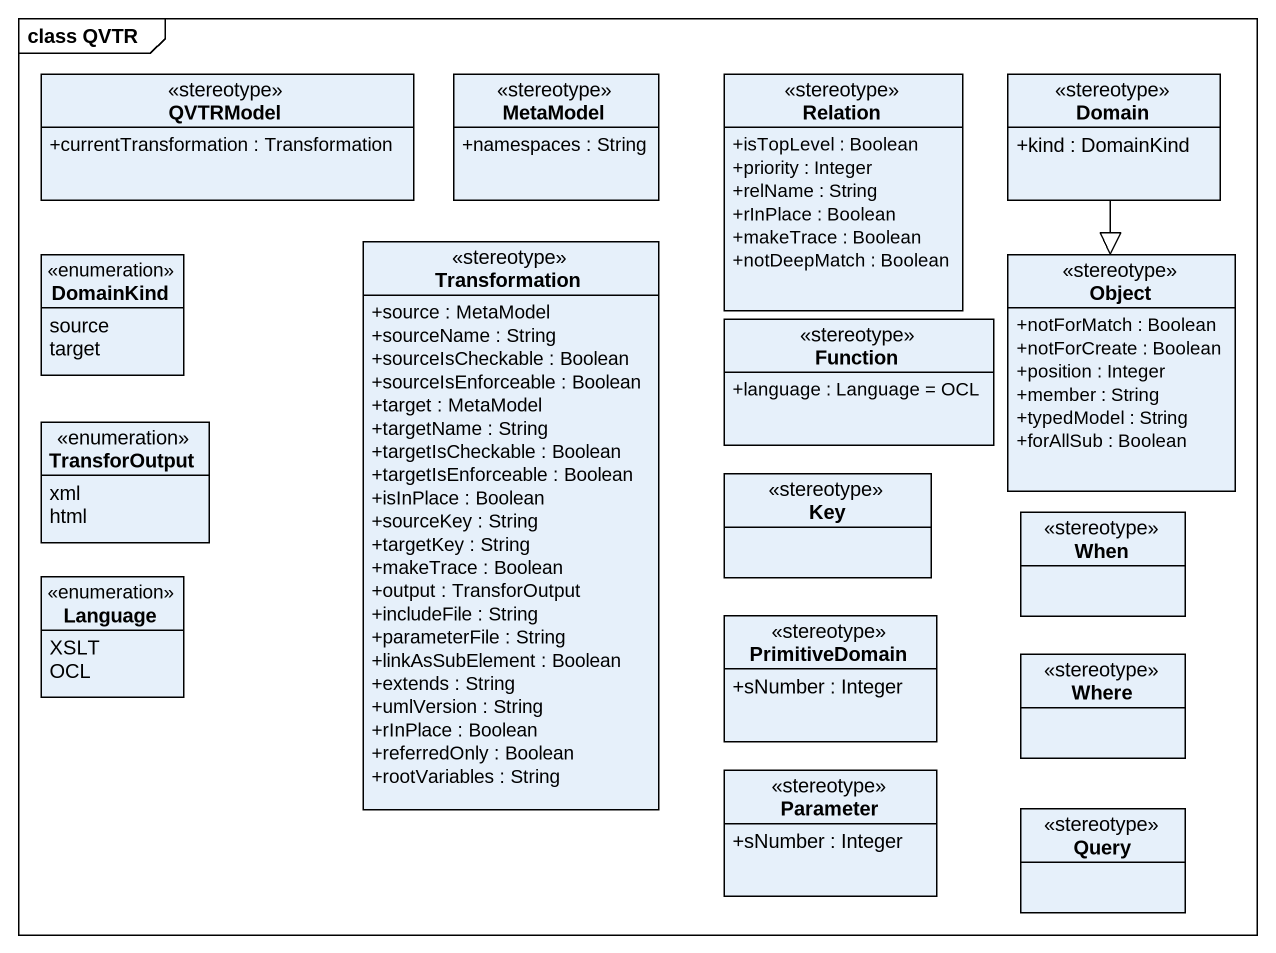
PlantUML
@startuml
mainframe class QVTR
hide circle
hide empty members
skinparam classAttributeIconSize 0
class QVTRModel <<stereotype>> {
  +currentTransformation : Transformation
}
class MetaModel <<stereotype>> {
  +namespaces : String
}
class Relation <<stereotype>> {
  +isTopLevel : Boolean
  +priority : Integer
  +relName : String
  +rInPlace : Boolean
  +makeTrace : Boolean
  +notDeepMatch : Boolean
}
class Domain <<stereotype>> {
  +kind : DomainKind
}
class Transformation <<stereotype>> {
  +source : MetaModel
  +sourceName : String
  +sourceIsCheckable : Boolean
  +sourceIsEnforceable : Boolean
  +target : MetaModel
  +targetName : String
  +targetIsCheckable : Boolean
  +targetIsEnforceable : Boolean
  +isInPlace : Boolean
  +sourceKey : String
  +targetKey : String
  +makeTrace : Boolean
  +output : TransforOutput
  +includeFile : String
  +parameterFile : String
  +linkAsSubElement : Boolean
  +extends : String
  +umlVersion : String
  +rInPlace : Boolean
  +referredOnly : Boolean
  +rootVariables : String
}
enum DomainKind {
  source
  target
}
class Function <<stereotype>> {
  +language : Language = OCL
}
class "Object" as Object_ <<stereotype>> {
  +notForMatch : Boolean
  +notForCreate : Boolean
  +position : Integer
  +member : String
  +typedModel : String
  +forAllSub : Boolean
}
enum TransforOutput {
  xml
  html
}
class Key <<stereotype>>
class When <<stereotype>>
enum Language {
  XSLT
  OCL
}
class PrimitiveDomain <<stereotype>> {
  +sNumber : Integer
}
class Where <<stereotype>>
class Parameter <<stereotype>> {
  +sNumber : Integer
}
class Query <<stereotype>>
Domain --|> Object_
@enduml
